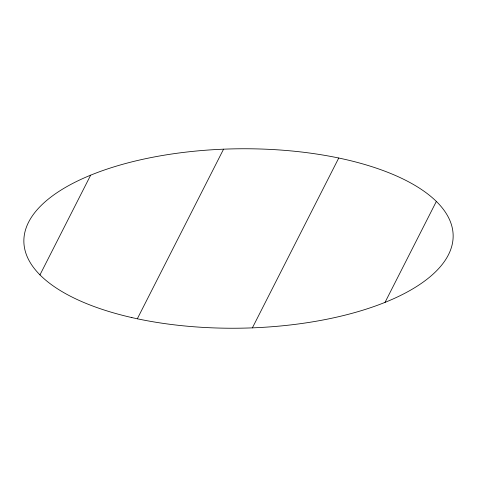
<?xml version="1.0" encoding="UTF-8"?>
<svg xmlns="http://www.w3.org/2000/svg" width="477" height="477" viewBox="0 0 477 477"><rect width="100%" height="100%" fill="white"/><g stroke="black" fill="none" stroke-linecap="round" stroke-linejoin="round"><path stroke-width="0.72" d="M39.961 274.889L90.672 175.16M137.322 318.785L223.558 149.182M252.387 327.86L338.748 158.018M385.028 302.37L436.354 201.431M131.849 317.581A214.668 89.706 -0.8 0 0 453.15 235.704A214.668 89.706 -0.8 0 0 130.501 162.216A214.668 89.706 -0.8 0 0 131.849 317.581"/></g></svg>
